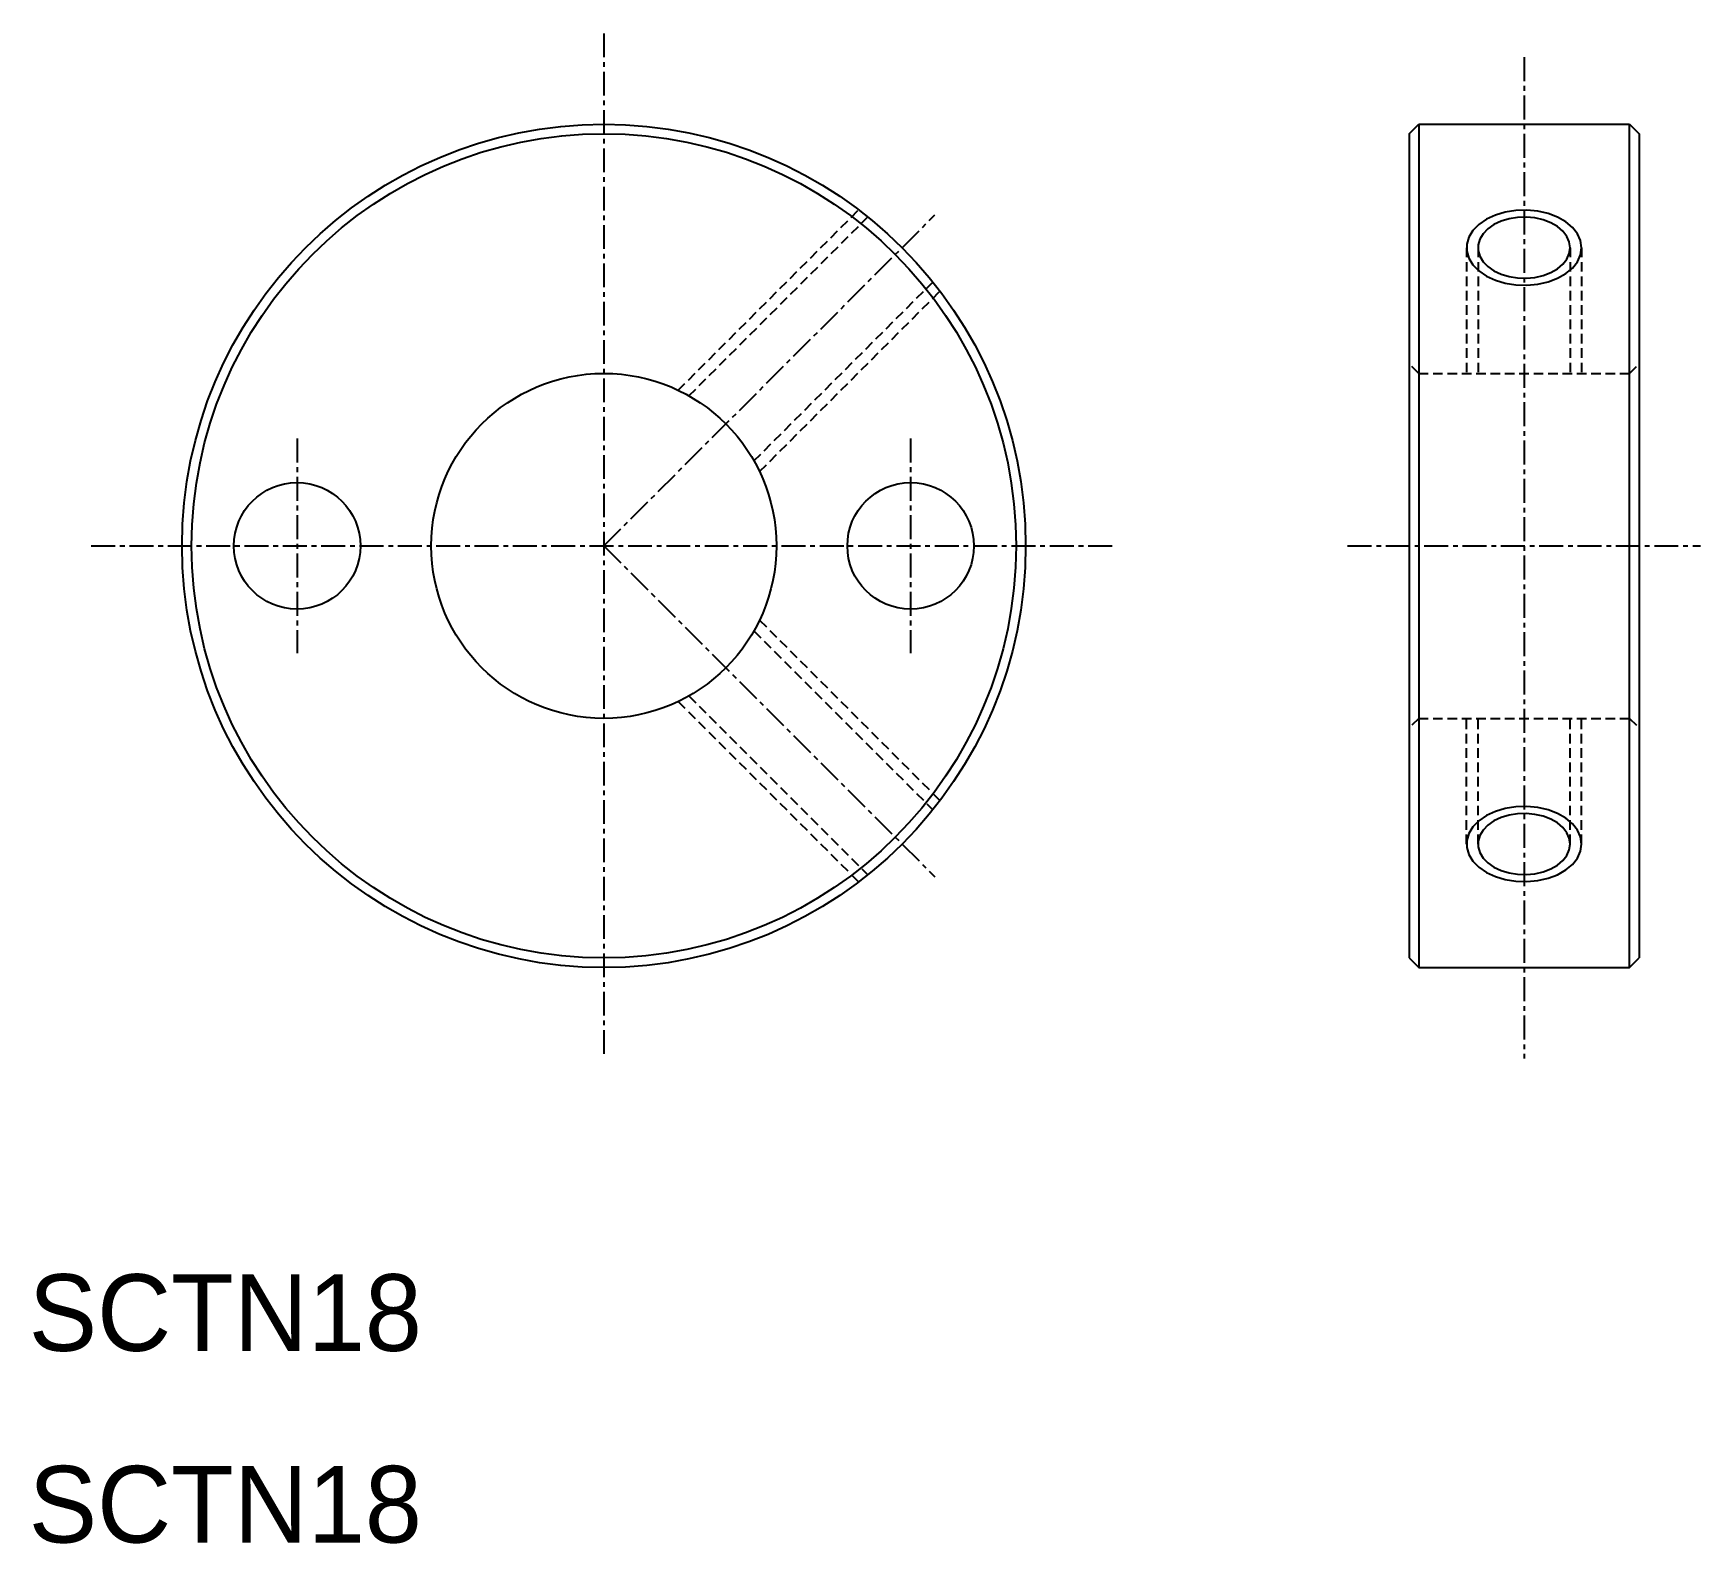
# Model space of a CAD drawing. Extents: x 10.2 to 97.2, y 9.9 to 88.7.
import ezdxf

# ---------------------------------------------------------------- set-up
doc = ezdxf.new("R2010")
doc.units = 0
doc.linetypes.add('CENTER', pattern=[2, 1.25, -0.25, 0.25, -0.25])
doc.linetypes.add('DASHED', pattern=[0.75, 0.5, -0.25])
doc.layers.get('0').update_dxf_attribs({"linetype": 'CONTINUOUS'})
doc.layers.add('CENTER', color=1, linetype='CENTER')

msp = doc.modelspace()

# ---------------------------------------------------------------- linework, layer by layer
at = {"color": 7, "linetype": 'CONTINUOUS'}
for p, q in [((82, 83.5), (82.5, 84)), ((82, 83.5), (82, 40.5)), ((82.5, 84), (82.5, 40)), ((82.5, 84), (93.5, 84)), ((85.25, 84), (85.25, 84.0001)), ((88, 84), (88.0001, 84)), ((93.5, 40), (93.5, 84)), ((93.5, 84), (94, 83.5)), ((94, 83.5), (94, 40.5)), ((82, 40.5), (82.5, 40)), ((93.5, 40), (94, 40.5)), ((82.5, 40), (93.5, 40))]:
    msp.add_line(p, q, dxfattribs=at)
at = {"color": 3, "linetype": 'DASHED'}
for p, q in [((43.878679, 70.12132), (53.289714, 79.532355)), ((44.436458, 69.830571), (53.766449, 79.160562)), ((85, 77.556349), (85, 71)), ((85.6, 77.556349), (85.6, 71)), ((90.4, 77.556349), (90.4, 71)), ((91, 77.556349), (91, 71)), ((47.83057, 66.436458), (57.160561, 75.766449)), ((48.12132, 65.87868), (57.532355, 75.289715)), ((82.5, 71), (82, 71.5)), ((93.5, 71), (94, 71.5)), ((82.5, 71), (93.5, 71)), ((47.83057, 57.563542), (57.160561, 48.233551)), ((48.12132, 58.12132), (57.532355, 48.710285)), ((44.436458, 54.169429), (53.766449, 44.839438)), ((43.878679, 53.87868), (53.289714, 44.467645)), ((82.5, 53), (82, 52.5)), ((82.5, 53), (93.5, 53)), ((85, 46.443651), (85, 53)), ((85.6, 46.443651), (85.6, 53)), ((90.4, 46.443651), (90.4, 53)), ((91, 46.443651), (91, 53)), ((93.5, 53), (94, 52.5))]:
    msp.add_line(p, q, dxfattribs=at)
at = {"color": 3, "flags": 128}
for points in [[(91, 77.556349), (90.945786, 77.927531), (90.785104, 78.285297), (90.523761, 78.616717), (90.171202, 78.909812), (89.740171, 79.15399), (89.246245, 79.340425), (88.707277, 79.462379), (88.142746, 79.515444), (87.573056, 79.497702), (87.018796, 79.409795), (86.5, 79.254899), (86.035418, 79.038613), (85.641841, 78.768754), (85.333494, 78.455076), (85.121521, 78.108916), (85.013584, 77.742784), (85.013584, 77.369914), (85.121521, 77.003783), (85.333494, 76.657622), (85.641841, 76.343944), (86.035418, 76.074085), (86.5, 75.8578), (87.018796, 75.702904), (87.573056, 75.614996), (88.142746, 75.597255), (88.707277, 75.650319), (89.246245, 75.772273), (89.740171, 75.958708), (90.171202, 76.202886), (90.523761, 76.495982), (90.785104, 76.827402), (90.945786, 77.185168)], [(91, 46.443651), (90.945786, 46.814833), (90.785104, 47.172599), (90.523761, 47.504019), (90.171202, 47.797114), (89.740171, 48.041292), (89.246245, 48.227727), (88.707277, 48.349681), (88.142746, 48.402746), (87.573056, 48.385004), (87.018796, 48.297097), (86.5, 48.142201), (86.035418, 47.925915), (85.641841, 47.656056), (85.333494, 47.342378), (85.121521, 46.996218), (85.013584, 46.630086), (85.013584, 46.257216), (85.121521, 45.891085), (85.333494, 45.544924), (85.641841, 45.231246), (86.035418, 44.961387), (86.5, 44.745102), (87.018796, 44.590206), (87.573056, 44.502298), (88.142746, 44.484557), (88.707277, 44.537621), (89.246245, 44.659575), (89.740171, 44.84601), (90.171202, 45.090188), (90.523761, 45.383284), (90.785104, 45.714704), (90.945786, 46.07247)]]:
    msp.add_lwpolyline(points, close=True, dxfattribs=at)
at = {"color": 7, "linetype": 'CONTINUOUS', "flags": 128}
for points in [[(90.4, 77.556349), (90.356629, 77.858179), (90.228083, 78.1491), (90.019009, 78.418598), (89.736962, 78.656931), (89.392137, 78.855487), (88.996996, 79.007088), (88.565822, 79.106256), (88.114197, 79.149406), (87.658444, 79.134979), (87.215037, 79.063497), (86.8, 78.937542), (86.428334, 78.761667), (86.113473, 78.542228), (85.866795, 78.287158), (85.697217, 78.005674), (85.610867, 77.707951), (85.610867, 77.404748), (85.697217, 77.107024), (85.866795, 76.82554), (86.113473, 76.57047), (86.428334, 76.351032), (86.8, 76.175157), (87.215037, 76.049202), (87.658444, 75.977719), (88.114197, 75.963292), (88.565822, 76.006442), (88.996996, 76.10561), (89.392137, 76.257212), (89.736962, 76.455767), (90.019009, 76.694101), (90.228083, 76.963598), (90.356629, 77.254519)], [(90.4, 46.443651), (90.356629, 46.745481), (90.228083, 47.036402), (90.019009, 47.3059), (89.736962, 47.544233), (89.392137, 47.742789), (88.996996, 47.89439), (88.565822, 47.993558), (88.114197, 48.036708), (87.658444, 48.022281), (87.215037, 47.950799), (86.8, 47.824844), (86.428334, 47.648969), (86.113473, 47.42953), (85.866795, 47.17446), (85.697217, 46.892976), (85.610867, 46.595253), (85.610867, 46.29205), (85.697217, 45.994326), (85.866795, 45.712842), (86.113473, 45.457772), (86.428334, 45.238334), (86.8, 45.062459), (87.215037, 44.936504), (87.658444, 44.865021), (88.114197, 44.850594), (88.565822, 44.893744), (88.996996, 44.992912), (89.392137, 45.144514), (89.736962, 45.343069), (90.019009, 45.581403), (90.228083, 45.8509), (90.356629, 46.141821)]]:
    msp.add_lwpolyline(points, close=True, dxfattribs=at)
at = {"color": 7, "linetype": 'CONTINUOUS'}
for centre, radius in [((40, 62), 22), ((40, 62), 21.5), ((40, 62), 9), ((24, 62), 3.3), ((56, 62), 3.3)]:
    msp.add_circle(centre, radius, dxfattribs=at)
at = {"layer": 'CENTER', "color": 1, "linetype": 'CENTER'}
for p, q in [((40, 88.740324), (40, 35.259676)), ((88, 87.493171), (88, 35.259676)), ((40, 62), (57.268027, 79.268028)), ((24, 67.604068), (24, 56.395932)), ((56, 67.604068), (56, 56.395932)), ((13.259676, 62), (66.740324, 62)), ((40, 62), (57.268027, 44.731972)), ((78.79202, 62), (97.20798, 62))]:
    msp.add_line(p, q, dxfattribs=at)

# ---------------------------------------------------------------- texts
at = {"color": 7, "linetype": 'CONTINUOUS'}
for p in [(10, 20), (10, 10)]:
    msp.add_text('SCTN18', height=4, dxfattribs=at).set_placement(p)

doc.saveas('drawing.dxf')
